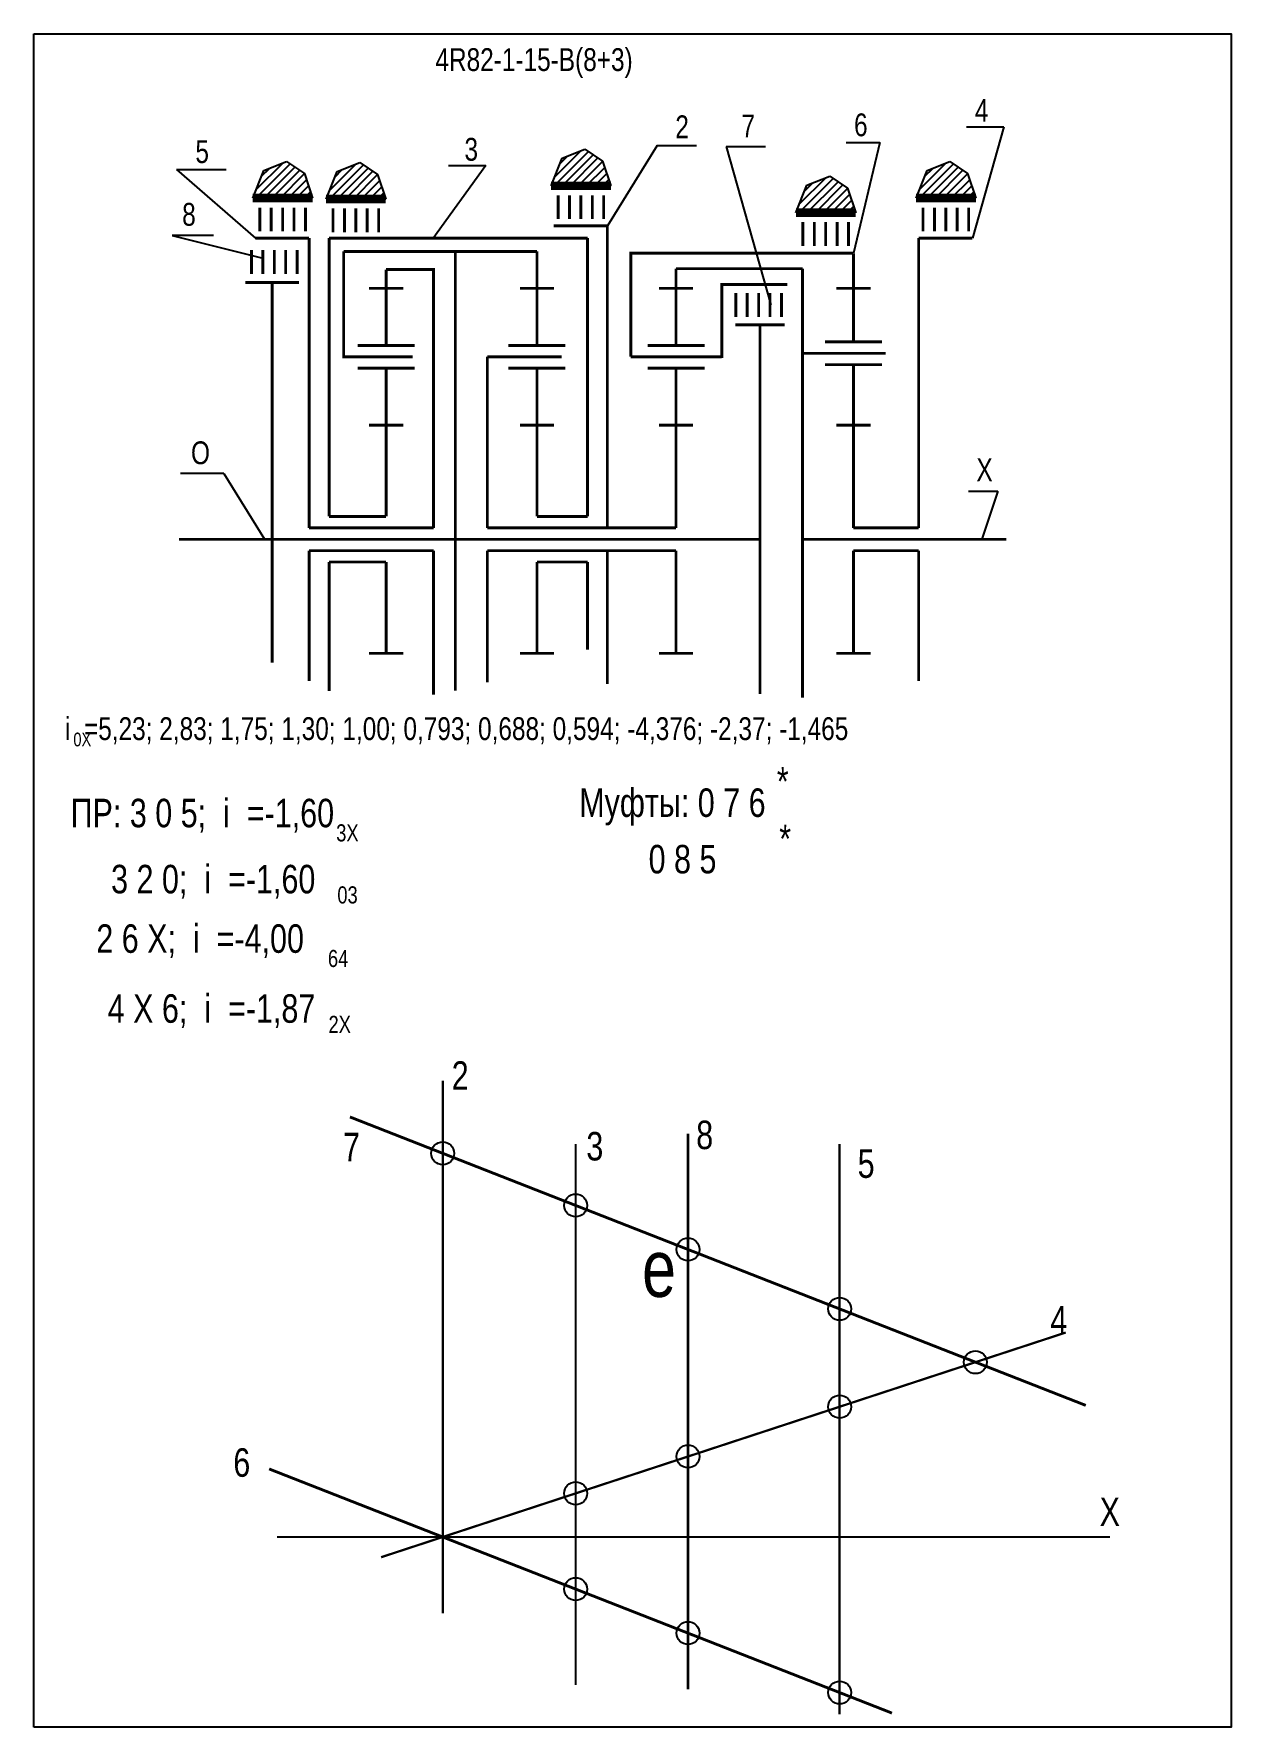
# Model space of a CAD drawing. Extents: x -352 to -142, y 153 to 450.
import ezdxf

# ---------------------------------------------------------------- set-up
doc = ezdxf.new("R2010")
doc.units = 0
doc.header["$LTSCALE"] = 15
doc.layers.get('0').update_dxf_attribs({"linetype": 'CONTINUOUS'})
doc.layers.add('DIM', color=92, linetype='CONTINUOUS')
doc.layers.add('MAIN', color=5, linetype='CONTINUOUS')
doc.styles.add('AMK', font='amk.shx', dxfattribs={"width": 0.8})

msp = doc.modelspace()

# ---------------------------------------------------------------- hatches: boundary and pattern name
at = {"layer": 'DIM'}
h = msp.add_hatch(dxfattribs=at)
h.set_pattern_fill('_USER', color=0, angle=45, style=0, pattern_type=0)
h.set_pattern_definition([(45, (-9.4773, -2.4739), (-0.7071068, 0.7071068), [])])
h.paths.add_polyline_path([(-259.77, 428.04), (-261.72, 423.22), (-251.22, 423.22), (-252.67, 427.55), (-255.79, 429.66)])
h = msp.add_hatch(dxfattribs=at)
h.set_pattern_fill('_USER', color=0, angle=45, style=0, pattern_type=0)
h.set_pattern_definition([(45, (-61.7897, -4.638), (-0.7071068, 0.7071068), [])])
h.paths.add_polyline_path([(-312.09, 425.88), (-314.03, 421.06), (-303.53, 421.06), (-304.98, 425.38), (-308.1, 427.5)])
h = msp.add_hatch(dxfattribs=at)
h.set_pattern_fill('_USER', color=0, angle=45, style=0, pattern_type=0)
h.set_pattern_definition([(45, (-48.954, -4.8115), (-0.7071068, 0.7071068), [])])
h.paths.add_polyline_path([(-299.25, 425.71), (-301.19, 420.89), (-290.7, 420.89), (-292.15, 425.21), (-295.26, 427.33)])
h = msp.add_hatch(dxfattribs=at)
h.set_pattern_fill('_USER', color=0, angle=45, style=0, pattern_type=0)
h.set_pattern_definition([(45, (33.4653, -7.2127), (-0.7071068, 0.7071068), [])])
h.paths.add_polyline_path([(-216.83, 423.31), (-218.77, 418.49), (-208.28, 418.49), (-209.73, 422.81), (-212.84, 424.92)])
h = msp.add_hatch(dxfattribs=at)
h.set_pattern_fill('_USER', color=0, angle=45, style=0, pattern_type=0)
h.set_pattern_definition([(45, (54.5397, -4.638), (-0.7071068, 0.7071068), [])])
h.paths.add_polyline_path([(-195.76, 425.88), (-197.7, 421.06), (-187.2, 421.06), (-188.65, 425.38), (-191.77, 427.5)])

# ---------------------------------------------------------------- linework, layer by layer
at = {"const_width": 0.4}
for points in [[(-280.72, 266.24), (-280.72, 172.82)], [(-257.4, 255.14), (-257.4, 160.27)], [(-211.1, 255.14), (-211.1, 155.11)], [(-291.52, 182.67), (-171.44, 222.08)]]:
    msp.add_lwpolyline(points, dxfattribs=at)
at = {"layer": 'DIM', "color": 0}
for p, q in [((-209.95, 430.8), (-204.04, 430.8)), ((-204.04, 430.8), (-208.67, 411.39)), ((-188.86, 433.57), (-182.3, 433.57)), ((-182.3, 433.57), (-187.82, 414.04)), ((-261.72, 423.22), (-259.77, 428.04)), ((-259.77, 428.04), (-255.79, 429.66)), ((-255.79, 429.66), (-252.67, 427.55)), ((-243.08, 430.28), (-251.84, 416.21)), ((-243.08, 430.28), (-236.23, 430.28)), ((-230.99, 430.13), (-224.13, 430.13)), ((-230.99, 430.13), (-223.18, 402.34)), ((-327.43, 426.1), (-318.7, 426.1)), ((-327.43, 426.1), (-313.56, 414.04)), ((-314.03, 421.06), (-312.09, 425.88)), ((-312.09, 425.88), (-308.1, 427.5)), ((-308.1, 427.5), (-304.98, 425.38)), ((-304.98, 425.38), (-303.53, 421.06)), ((-301.19, 420.89), (-299.25, 425.71)), ((-299.25, 425.71), (-295.26, 427.33)), ((-295.26, 427.33), (-292.15, 425.21)), ((-292.15, 425.21), (-290.7, 420.89)), ((-273.17, 426.76), (-282.46, 413.89)), ((-279.73, 426.76), (-273.17, 426.76)), ((-252.67, 427.55), (-251.22, 423.22)), ((-216.83, 423.31), (-212.84, 424.92)), ((-212.84, 424.92), (-209.73, 422.81)), ((-197.7, 421.06), (-195.76, 425.88)), ((-195.76, 425.88), (-191.77, 427.5)), ((-191.77, 427.5), (-188.65, 425.38)), ((-188.65, 425.38), (-187.2, 421.06)), ((-260.46, 423.04), (-253.55, 423.04)), ((-218.77, 418.49), (-216.83, 423.31)), ((-209.73, 422.81), (-208.28, 418.49)), ((-312.78, 420.87), (-305.86, 420.87)), ((-196.45, 420.87), (-189.53, 420.87)), ((-217.52, 418.3), (-210.61, 418.3)), ((-320.94, 414.52), (-328.2, 414.52)), ((-328.2, 414.52), (-312.26, 410.5)), ((-319.12, 372.77), (-326.73, 372.77)), ((-319.12, 372.77), (-311.99, 361.22)), ((-188.49, 369.68), (-183.35, 369.68)), ((-183.35, 369.68), (-186.16, 361.22))]:
    msp.add_line(p, q, dxfattribs=at)
for points, const_width in [([(-251.84, 416.21), (-251.84, 363.22)], 0.5), ([(-304.15, 414.04), (-304.15, 363.22)], 0.5), ([(-300.65, 414.04), (-300.65, 365.22)], 0.5), ([(-300.65, 414.04), (-255.31, 414.04)], 0.5), ([(-255.31, 365.22), (-255.31, 414.04)], 0.5), ([(-197.23, 363.22), (-197.23, 414.04)], 0.5), ([(-296.05, 393.22), (-298.1, 393.22), (-298.1, 411.7)], 0.5), ([(-298.1, 411.7), (-264.19, 411.7)], 0.5), ([(-278.51, 411.7), (-278.51, 334.68)], 0.5), ([(-208.67, 411.39), (-247.73, 411.39), (-247.73, 399.22), (-247.73, 393.22)], 0.5), ([(-290.64, 408.53), (-282.33, 408.53), (-282.33, 363.22)], 0.5), ([(-239.8, 405.22), (-239.8, 408.68)], 0.5), ([(-217.6, 408.68), (-239.8, 408.68)], 0.5), ([(-217.6, 393.22), (-217.6, 408.68)], 0.5), ([(-315.32, 406.26), (-305.94, 406.26)], 0.5), ([(-310.63, 406.26), (-310.63, 339.6)], 0.5), ([(-231.77, 393), (-231.77, 405.91), (-220.26, 405.91)], 0.5), ([(-225.06, 398.82), (-225.06, 334.06)], 0.5), ([(-294.89, 393.22), (-296.05, 393.22)], 0.5), ([(-272.89, 393.22), (-272.89, 363.22)], 0.5), ([(-217.6, 393.84), (-203.04, 393.84)], 0.5), ([(-217.6, 393.22), (-217.6, 361.22)], 0.5), ([(-300.65, 365.22), (-290.64, 365.22)], 0.5), ([(-304.15, 363.22), (-282.33, 363.22)], 0.5), ([(-272.89, 363.22), (-251.84, 363.22)], 0.5), ([(-239.8, 363.22), (-251.84, 363.22)], 0.5), ([(-197.23, 363.22), (-208.67, 363.22)], 0.5), ([(-326.96, 361.22), (-225.06, 361.22)], 0.5), ([(-304.15, 359.22), (-282.33, 359.22)], 0.5), ([(-304.15, 359.22), (-304.15, 336.37)], 0.5), ([(-282.33, 359.22), (-282.33, 333.98)], 0.5), ([(-272.89, 359.22), (-251.84, 359.22)], 0.5), ([(-272.89, 359.22), (-272.89, 336.13)], 0.5), ([(-251.84, 359.22), (-251.84, 335.85)], 0.5), ([(-239.8, 359.22), (-251.84, 359.22)], 0.5), ([(-217.6, 361.22), (-181.86, 361.22)], 0.5), ([(-217.6, 361.22), (-217.6, 333.44)], 0.5), ([(-197.23, 359.22), (-208.67, 359.22)], 0.5), ([(-197.23, 359.22), (-197.23, 336.33)], 0.5), ([(-300.65, 357.22), (-290.64, 357.22)], 0.5), ([(-300.65, 357.22), (-300.65, 334.58)], 0.5), ([(-255.31, 341.84), (-255.31, 357.22)], 0.5), ([(-167.93, 209.3), (-296.99, 259.89)], 0.5), ([(-237.7, 256.94), (-237.7, 159.48)], 0.5), ([(-201.92, 155.33), (-311.16, 198.15)], 0.5), ([(-309.78, 186.22), (-163.68, 186.22)], 0.4)]:
    msp.add_lwpolyline(points, dxfattribs=dict(at, const_width=const_width))
for points in [[(-264.19, 365.22, 0.5, 0.5, 0), (-255.31, 365.22, 0.5, 0.5, 0)], [(-264.19, 357.22, 0.5, 0.5, 0), (-255.31, 357.22, 0.5, 0.5, 0)]]:
    msp.add_lwpolyline(points, format="xyseb", dxfattribs=at)
for centre in [(-280.72, 253.51), (-257.4, 244.37), (-237.7, 236.65), (-211.1, 226.22), (-187.29, 216.88), (-211.1, 209.07), (-237.7, 200.34), (-257.4, 193.87), (-257.4, 177.08), (-237.7, 169.36), (-211.1, 158.93)]:
    msp.add_circle(centre, 2, dxfattribs=at)
at = {"layer": 'MAIN'}
for points in [[(-352.43, 152.87), (-352.43, 449.87)], [(-352.43, 449.87), (-142.43, 449.87), (-142.43, 152.87), (-352.43, 152.87)]]:
    msp.add_lwpolyline(points, dxfattribs=at)
at = {"layer": 'MAIN', "color": 0}
for points, const_width in [([(-314.03, 421.06), (-303.53, 421.06)], 1.5), ([(-261.72, 423.22), (-251.22, 423.22)], 1.5), ([(-252.48, 421.57), (-252.48, 417.38)], 0.5), ([(-197.7, 421.06), (-187.2, 421.06)], 1.5), ([(-304.8, 419.41), (-304.8, 415.21)], 0.5), ([(-301.19, 420.89), (-290.7, 420.89)], 1.5), ([(-291.96, 419.24), (-291.96, 415.04)], 0.5), ([(-218.77, 418.49), (-208.28, 418.49)], 1.5), ([(-188.47, 419.41), (-188.47, 415.21)], 0.5), ([(-261.25, 416.21), (-251.84, 416.21)], 0.5), ([(-209.54, 416.84), (-209.54, 412.64)], 0.5), ([(-313.56, 414.04), (-304.15, 414.04)], 0.5), ([(-197.23, 414.04), (-187.82, 414.04)], 0.5), ([(-306.26, 411.95), (-306.26, 407.76)], 0.5), ([(-264.19, 405.22), (-264.19, 411.7)], 0.5), ([(-208.67, 395.84), (-208.67, 411.39)], 0.5), ([(-290.64, 405.22), (-290.64, 408.53)], 0.5), ([(-290.64, 405.22), (-293.64, 405.22)], 0.5), ([(-290.64, 395.22), (-290.64, 405.22)], 0.5), ([(-290.64, 405.22), (-287.64, 405.22)], 0.5), ([(-264.19, 405.22), (-267.19, 405.22)], 0.5), ([(-264.19, 395.22), (-264.19, 405.22)], 0.5), ([(-264.19, 405.22), (-261.19, 405.22)], 0.5), ([(-239.8, 405.22), (-242.8, 405.22)], 0.5), ([(-239.8, 395.22), (-239.8, 405.22)], 0.5), ([(-239.8, 405.22), (-236.8, 405.22)], 0.5), ([(-221.31, 404.4), (-221.31, 400.2)], 0.5), ([(-208.67, 405.22), (-211.67, 405.22)], 0.5), ([(-208.67, 405.22), (-205.67, 405.22)], 0.5), ([(-229.39, 398.82), (-220.72, 398.82)], 0.5), ([(-285.98, 393.22), (-294.89, 393.22)], 0.5), ([(-259.87, 393.22), (-272.89, 393.22)], 0.5), ([(-231.77, 393.22), (-247.73, 393.22)], 0.5), ([(-208.67, 391.84), (-213.67, 391.84)], 0.5), ([(-208.67, 381.22), (-208.67, 391.84), (-203.67, 391.84)], 0.5), ([(-290.64, 391.22), (-295.64, 391.22)], 0.5), ([(-290.64, 381.22), (-290.64, 391.22), (-285.64, 391.22)], 0.5), ([(-264.19, 391.22), (-269.19, 391.22)], 0.5), ([(-264.19, 381.22), (-264.19, 391.22), (-259.19, 391.22)], 0.5), ([(-239.8, 391.22), (-244.8, 391.22)], 0.5), ([(-239.8, 381.22), (-239.8, 391.22), (-234.8, 391.22)], 0.5), ([(-290.64, 381.22), (-293.64, 381.22)], 0.5), ([(-290.64, 365.22), (-290.64, 381.22)], 0.5), ([(-290.64, 381.22), (-287.64, 381.22)], 0.5), ([(-264.19, 381.22), (-267.19, 381.22)], 0.5), ([(-264.19, 365.22), (-264.19, 381.22)], 0.5), ([(-264.19, 381.22), (-261.19, 381.22)], 0.5), ([(-239.8, 381.22), (-242.8, 381.22)], 0.5), ([(-239.8, 363.22), (-239.8, 381.22)], 0.5), ([(-239.8, 381.22), (-236.8, 381.22)], 0.5), ([(-208.67, 381.22), (-211.67, 381.22)], 0.5), ([(-208.67, 363.22), (-208.67, 381.22)], 0.5), ([(-208.67, 381.22), (-205.67, 381.22)], 0.5), ([(-239.8, 359.22), (-239.8, 341.22)], 0.5), ([(-208.67, 359.22), (-208.67, 341.22)], 0.5), ([(-290.64, 357.22), (-290.64, 341.22)], 0.5), ([(-264.19, 357.22), (-264.19, 341.22)], 0.5), ([(-290.64, 341.22), (-293.64, 341.22)], 0.5), ([(-290.64, 341.22), (-287.64, 341.22)], 0.5), ([(-264.19, 341.22), (-267.19, 341.22)], 0.5), ([(-264.19, 341.22), (-261.19, 341.22)], 0.5), ([(-239.8, 341.22), (-242.8, 341.22)], 0.5), ([(-239.8, 341.22), (-236.8, 341.22)], 0.5), ([(-208.67, 341.22), (-211.67, 341.22)], 0.5), ([(-208.67, 341.22), (-205.67, 341.22)], 0.5)]:
    msp.add_lwpolyline(points, dxfattribs=dict(at, const_width=const_width))
for points in [[(-260.48, 421.57, 0.5, 0.5, 0), (-260.48, 417.38, 0.5, 0.5, 0)], [(-258.48, 421.57, 0.5, 0.5, 0), (-258.48, 417.38, 0.5, 0.5, 0)], [(-256.48, 421.57, 0.5, 0.5, 0), (-256.48, 417.38, 0.5, 0.5, 0)], [(-254.48, 421.57, 0.5, 0.5, 0), (-254.48, 417.38, 0.5, 0.5, 0)], [(-312.8, 419.41, 0.5, 0.5, 0), (-312.8, 415.21, 0.5, 0.5, 0)], [(-310.8, 419.41, 0.5, 0.5, 0), (-310.8, 415.21, 0.5, 0.5, 0)], [(-308.8, 419.41, 0.5, 0.5, 0), (-308.8, 415.21, 0.5, 0.5, 0)], [(-306.8, 419.41, 0.5, 0.5, 0), (-306.8, 415.21, 0.5, 0.5, 0)], [(-299.96, 419.24, 0.5, 0.5, 0), (-299.96, 415.04, 0.5, 0.5, 0)], [(-297.96, 419.24, 0.5, 0.5, 0), (-297.96, 415.04, 0.5, 0.5, 0)], [(-295.96, 419.24, 0.5, 0.5, 0), (-295.96, 415.04, 0.5, 0.5, 0)], [(-293.96, 419.24, 0.5, 0.5, 0), (-293.96, 415.04, 0.5, 0.5, 0)], [(-196.47, 419.41, 0.5, 0.5, 0), (-196.47, 415.21, 0.5, 0.5, 0)], [(-194.47, 419.41, 0.5, 0.5, 0), (-194.47, 415.21, 0.5, 0.5, 0)], [(-192.47, 419.41, 0.5, 0.5, 0), (-192.47, 415.21, 0.5, 0.5, 0)], [(-190.47, 419.41, 0.5, 0.5, 0), (-190.47, 415.21, 0.5, 0.5, 0)], [(-217.54, 416.84, 0.5, 0.5, 0), (-217.54, 412.64, 0.5, 0.5, 0)], [(-215.54, 416.84, 0.5, 0.5, 0), (-215.54, 412.64, 0.5, 0.5, 0)], [(-213.54, 416.84, 0.5, 0.5, 0), (-213.54, 412.64, 0.5, 0.5, 0)], [(-211.54, 416.84, 0.5, 0.5, 0), (-211.54, 412.64, 0.5, 0.5, 0)], [(-314.26, 411.95, 0.5, 0.5, 0), (-314.26, 407.76, 0.5, 0.5, 0)], [(-312.26, 411.95, 0.5, 0.5, 0), (-312.26, 407.76, 0.5, 0.5, 0)], [(-310.26, 411.95, 0.5, 0.5, 0), (-310.26, 407.76, 0.5, 0.5, 0)], [(-308.26, 411.95, 0.5, 0.5, 0), (-308.26, 407.76, 0.5, 0.5, 0)], [(-229.31, 404.4, 0.5, 0.5, 0), (-229.31, 400.2, 0.5, 0.5, 0)], [(-227.31, 404.4, 0.5, 0.5, 0), (-227.31, 400.2, 0.5, 0.5, 0)], [(-225.31, 404.4, 0.5, 0.5, 0), (-225.31, 400.2, 0.5, 0.5, 0)], [(-223.31, 404.4, 0.5, 0.5, 0), (-223.31, 400.2, 0.5, 0.5, 0)], [(-285.64, 395.22, 0.5, 0.5, 0), (-295.64, 395.22, 0.5, 0.5, 0)], [(-259.19, 395.22, 0.5, 0.5, 0), (-269.19, 395.22, 0.5, 0.5, 0)], [(-234.8, 395.22, 0.5, 0.5, 0), (-244.8, 395.22, 0.5, 0.5, 0)], [(-203.67, 395.84, 0.5, 0.5, 0), (-213.67, 395.84, 0.5, 0.5, 0)]]:
    msp.add_lwpolyline(points, format="xyseb", dxfattribs=at)

# ---------------------------------------------------------------- texts
at = {"layer": 'DIM', "color": 0, "style": 'AMK', "width": 0.8}
for s, height, p in [('4R82-1-15-B(8+3)', 4, (-282, 443.35)), ('4', 4, (-187.38, 434.45)), ('2', 4, (-239.92, 431.57)), ('7', 4, (-228.32, 431.7)), ('6', 4, (-208.57, 431.91)), ('5', 4, (-324.1, 427.21)), ('3', 4, (-276.9, 427.62)), ('8', 4, (-326.42, 416.21)), ('O', 4, (-324.87, 374.39)), ('X', 4, (-187.11, 371.4)), ('i  =5,23; 2,83; 1,75; 1,30; 1,00; 0,793; 0,688; 0,594; -4,376; -2,37; -1,465', 4, (-346.97, 326)), ('0X', 2.4, (-345.5, 324.9)), ('*', 5, (-222.12, 316.25)), (' ПР: 3 0 5;  i  =-1,60', 5, (-347.47, 310.7)), ('Муфты: 0 7 6', 5, (-256.78, 312.52)), ('3X', 3, (-299.4, 308.22)), ('*', 5, (-221.69, 306.18)), ('       0 8 5', 5, (-255.01, 302.61)), ('    3 2 0;  i  =-1,60', 5, (-344.83, 299.11)), ('03', 3, (-299.2, 297.34)), ('     2 6 X;  i  =-4,00', 5, (-348.91, 288.68)), ('64', 3, (-300.85, 286.19)), ('    4 X 6;  i  =-1,87', 5, (-345.43, 276.41)), ('2X', 3, (-300.75, 274.63)), ('2', 5, (-279.14, 264.66)), ('8', 5, (-236.26, 254.25)), ('7', 5, (-298.21, 252.12)), ('3', 5, (-255.53, 252.26)), ('5', 5, (-207.94, 249.21)), ('e', 10, (-245.75, 228.33)), ('4', 5, (-174.15, 221.76)), ('6', 5, (-317.45, 196.78)), ('X', 5, (-165.5, 188.14))]:
    msp.add_text(s, height=height, dxfattribs=at).set_placement(p)

doc.saveas('drawing.dxf')
